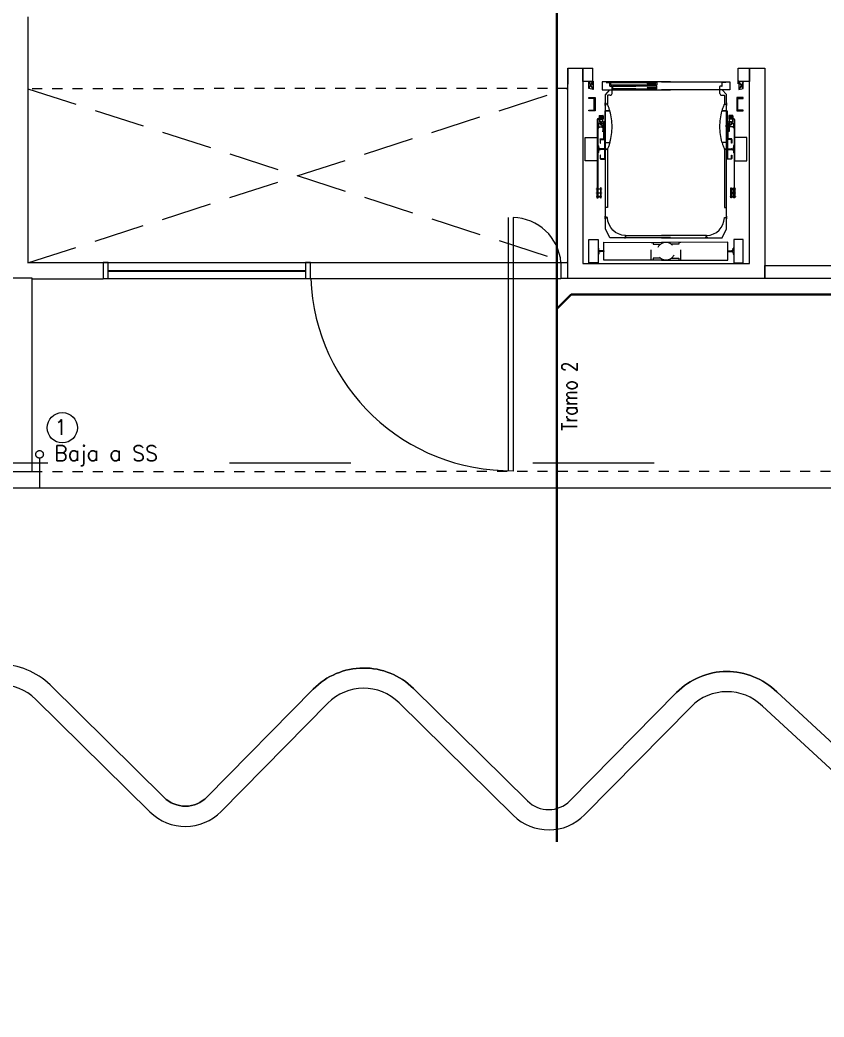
# Model space of a CAD drawing. Header units: millimetres. Extents: x 539 to 842, y -453 to -96.
# Drawn here: x 806.54 to 814.5, y -366.08 to -356.22 of the extents above; entities that cross this region are included whole.
import ezdxf
from ezdxf.enums import TextEntityAlignment as Align

# ---------------------------------------------------------------- set-up
doc = ezdxf.new("R2010")
doc.units = ezdxf.units.MM
doc.header["$LTSCALE"] = 0.1
for name, pattern in [('ACAD_ISO02W100', [15, 12, -3]), ('ACAD_ISO03W100', [30, 12, -18]), ('CENTER', [2.25, 1, -0.1, 0.05, -0.1, 1]), ('CONTINUA', [0]), ('DASHED', [0.7, 0.5, -0.2]), ('HIDDEN', [0.375, 0.25, -0.125]), ('HIDDEN2', [0.1875, 0.125, -0.0625])]:
    doc.linetypes.add(name, pattern=pattern)
doc.layers.get('0').update_dxf_attribs({"lineweight": 5})
for name, color, linetype, lineweight in [('00-Agua Fria', 5, 'ACAD_ISO02W100', 20), ('00-Texto AF', 7, 'Continuous', 18), ('A-WALL', 7, 'Continuous', 5), ('Agua Fria Directa - Texto', 7, 'Continuous', 18), ('CORDON H NUEVO', 251, 'Continuous', 5), ('S-COLS', 7, 'Continuous', 5)]:
    doc.layers.add(name, color=color, linetype=linetype, lineweight=lineweight)
doc.layers.add('00-Pluvial', color=40, linetype='Continuous')
doc.layers.add('Textos', color=7, linetype='Continuous')
doc.styles.add('Romans', font='romans.shx')

# ---------------------------------------------------------------- blocks, each defined once
blk = doc.blocks.new('T8 - T1-2752867-1-TORRE-ARQ-PB')
at = {"layer": 'S-COLS', "color": 8}
for p, q in [((21.6774, 57.6295), (21.6419, 57.4837)), ((23.6983, 57.1369), (21.6774, 57.6295)), ((21.6419, 57.4837), (23.517, 57.0267)), ((23.2365, 55.2424), (23.6983, 57.1369)), ((23.517, 57.0267), (23.1263, 55.4236)), ((21.2512, 55.8807), (21.2157, 55.7349)), ((23.1263, 55.4236), (21.2512, 55.8807)), ((21.2157, 55.7349), (23.2365, 55.2424))]:
    blk.add_line(p, q, dxfattribs=at)
blk = doc.blocks.new('g')
blk.add_lwpolyline([(0.6, 0.2), (0.1, 0.2, -0.198945), (0, 0.3, -0.198878), (-0.1, 0.4), (-0.1, 1.2, 0.414208), (-0.3, 1.5, 0.414219), (-0.5, 1.2, -0.000005), (-0.5, -1.3, 0.000002), (-0.5, -1.3, 0.999999), (-0.1, -1.3), (-0.1, -0.4, -0.198907), (0, -0.3, -0.198919), (0.1, -0.2), (0.6, -0.2)], format="xyb")
blk = doc.blocks.new('T1-PB-2020')
at = {"color": 8, "lineweight": 5}
for p, q in [((4102.0831, 1256.741), (4102.0841, 1254.3087)), ((4107.4258, 1256.2334), (4107.426, 1256.0759)), ((4107.5758, 1256.2334), (4107.6738, 1256.2334)), ((4107.5758, 1256.1034), (4107.5758, 1256.2334)), ((4107.6738, 1256.0649), (4107.6738, 1256.2334)), ((4109.1138, 1256.2334), (4109.2258, 1256.2334)), ((4109.1138, 1256.0796), (4109.1138, 1256.2334)), ((4109.2258, 1256.2334), (4109.2258, 1256.1034)), ((4107.6738, 1256.1034), (4107.5758, 1256.1034)), ((4109.2258, 1256.1034), (4109.1138, 1256.1034)), ((4102.8278, 1254.3135), (4107.3593, 1254.3135)), ((4107.4258, 1254.3109), (4107.3593, 1254.3108)), ((4109.3758, 1254.2834), (4111.0576, 1254.2834)), ((4109.3758, 1254.1534), (4109.3758, 1254.2834)), ((4102.8278, 1254.1542), (4107.3594, 1254.1533)), ((4107.4258, 1254.1534), (4107.3594, 1254.1533)), ((4115.4576, 1254.1534), (4109.3758, 1254.1534))]:
    blk.add_line(p, q, dxfattribs=at)
at = {"color": 8, "linetype": 'HIDDEN'}
for p, q in [((4107.6339, 1256.0338), (4107.6783, 1256.1049)), ((4107.6339, 1256.096), (4107.6783, 1256.0249)), ((4109.1628, 1256.0338), (4109.1183, 1256.1049)), ((4109.1628, 1256.096), (4109.1183, 1256.0249))]:
    blk.add_line(p, q, dxfattribs=at)
at = {"color": 8, "linetype": 'Continuous'}
for p, q in [((4108.4428, 1256.1004), (4107.7672, 1256.1004)), ((4107.7672, 1256.1004), (4107.7672, 1256.0204)), ((4108.3539, 1256.1004), (4109.0294, 1256.1004)), ((4109.0294, 1256.1004), (4109.0294, 1256.0204)), ((4107.7672, 1256.0204), (4108.4428, 1256.0204)), ((4107.7983, 1255.9725), (4107.8427, 1256.0204)), ((4107.8427, 1256.0204), (4108.4428, 1256.0204)), ((4107.8516, 1256.0915), (4108.3094, 1256.0915)), ((4107.8516, 1256.0649), (4107.8516, 1256.0915)), ((4108.3094, 1256.0649), (4107.8516, 1256.0649)), ((4107.8722, 1256.0293), (4107.8722, 1256.056)), ((4107.8722, 1256.056), (4108.1011, 1256.056)), ((4108.1011, 1256.0293), (4107.8722, 1256.0293)), ((4108.3094, 1256.056), (4108.1011, 1256.056)), ((4108.1011, 1256.0293), (4108.3094, 1256.0293)), ((4108.2112, 1256.0781), (4108.2199, 1256.0842)), ((4108.2983, 1256.0781), (4108.2112, 1256.0781)), ((4108.2112, 1256.0781), (4108.2206, 1256.0716)), ((4108.2112, 1256.0416), (4108.2199, 1256.0477)), ((4108.2983, 1256.0416), (4108.2112, 1256.0416)), ((4108.2112, 1256.0416), (4108.2206, 1256.035)), ((4108.3094, 1256.0915), (4108.3094, 1256.0649)), ((4108.3094, 1256.0293), (4108.3094, 1256.056)), ((4109.0294, 1256.0204), (4108.3539, 1256.0204)), ((4108.9539, 1256.0204), (4108.3539, 1256.0204)), ((4108.9983, 1255.9734), (4108.9539, 1256.0204)), ((4107.7983, 1254.6471), (4107.7983, 1255.9725)), ((4107.8472, 1255.9671), (4107.8232, 1255.9671)), ((4108.9494, 1255.9671), (4108.9734, 1255.9671)), ((4108.9983, 1254.6471), (4108.9983, 1255.9734)), ((4107.7187, 1255.7255), (4107.7187, 1255.3542)), ((4107.7244, 1255.7255), (4107.7244, 1255.3542)), ((4107.73, 1255.7367), (4107.7758, 1255.7367)), ((4107.73, 1255.7311), (4107.7758, 1255.7311)), ((4107.7363, 1255.7647), (4107.7363, 1255.7391)), ((4107.7363, 1255.752), (4107.7373, 1255.752)), ((4107.7373, 1255.7647), (4107.7373, 1255.7391)), ((4107.7373, 1255.7393), (4107.7387, 1255.738)), ((4107.7387, 1255.7671), (4107.7733, 1255.7671)), ((4107.7387, 1255.7661), (4107.7733, 1255.7661)), ((4107.7387, 1255.738), (4107.7733, 1255.738)), ((4107.7387, 1255.7378), (4107.7733, 1255.7378)), ((4107.7404, 1255.7311), (4107.7404, 1255.7016)), ((4107.7404, 1255.7016), (4107.7504, 1255.7016)), ((4107.7456, 1255.7558), (4107.7496, 1255.7558)), ((4107.7456, 1255.7558), (4107.7456, 1255.7481)), ((4107.7456, 1255.7481), (4107.7496, 1255.7481)), ((4107.7496, 1255.7579), (4107.7496, 1255.7558)), ((4107.7496, 1255.7579), (4107.7624, 1255.7579)), ((4107.7496, 1255.7481), (4107.7496, 1255.7459)), ((4107.7496, 1255.7459), (4107.7624, 1255.7459)), ((4107.7504, 1255.7083), (4107.7504, 1255.6745)), ((4107.7616, 1255.7083), (4107.7504, 1255.7083)), ((4107.7616, 1255.6745), (4107.7616, 1255.7083)), ((4107.7616, 1255.7016), (4107.7716, 1255.7016)), ((4107.7624, 1255.7579), (4107.7624, 1255.7558)), ((4107.7624, 1255.7558), (4107.7664, 1255.7558)), ((4107.7624, 1255.7481), (4107.7624, 1255.7459)), ((4107.7624, 1255.7481), (4107.7664, 1255.7481)), ((4107.7664, 1255.7558), (4107.7664, 1255.7481)), ((4107.7716, 1255.7311), (4107.7716, 1255.7016)), ((4107.7747, 1255.7393), (4107.7733, 1255.738)), ((4107.7747, 1255.7647), (4107.7747, 1255.7391)), ((4107.7747, 1255.752), (4107.7757, 1255.752)), ((4107.7757, 1255.7647), (4107.7757, 1255.7391)), ((4107.7758, 1255.7367), (4107.7758, 1255.7311)), ((4107.7845, 1255.5428), (4107.7845, 1255.7075)), ((4107.7845, 1255.7075), (4107.7901, 1255.7075)), ((4107.7901, 1255.7075), (4107.7901, 1255.5422)), ((4109.0121, 1255.7075), (4109.0065, 1255.7075)), ((4109.0065, 1255.7075), (4109.0065, 1255.5422)), ((4109.0121, 1255.5428), (4109.0121, 1255.7075)), ((4109.0666, 1255.7367), (4109.0208, 1255.7367)), ((4109.0208, 1255.7367), (4109.0208, 1255.7311)), ((4109.0666, 1255.7311), (4109.0208, 1255.7311)), ((4109.0209, 1255.7647), (4109.0209, 1255.7391)), ((4109.022, 1255.752), (4109.0209, 1255.752)), ((4109.022, 1255.7647), (4109.022, 1255.7391)), ((4109.022, 1255.7393), (4109.0233, 1255.738)), ((4109.0579, 1255.7671), (4109.0233, 1255.7671)), ((4109.0579, 1255.7661), (4109.0233, 1255.7661)), ((4109.0579, 1255.738), (4109.0233, 1255.738)), ((4109.0579, 1255.7378), (4109.0233, 1255.7378)), ((4109.0251, 1255.7311), (4109.0251, 1255.7016)), ((4109.0351, 1255.7016), (4109.0251, 1255.7016)), ((4109.0303, 1255.7558), (4109.0303, 1255.7481)), ((4109.0342, 1255.7558), (4109.0303, 1255.7558)), ((4109.0342, 1255.7481), (4109.0303, 1255.7481)), ((4109.0342, 1255.7579), (4109.0342, 1255.7558)), ((4109.047, 1255.7579), (4109.0342, 1255.7579)), ((4109.0342, 1255.7481), (4109.0342, 1255.7459)), ((4109.047, 1255.7459), (4109.0342, 1255.7459)), ((4109.0351, 1255.6745), (4109.0351, 1255.7083)), ((4109.0351, 1255.7083), (4109.0462, 1255.7083)), ((4109.0462, 1255.7083), (4109.0462, 1255.6745)), ((4109.0562, 1255.7016), (4109.0462, 1255.7016)), ((4109.047, 1255.7579), (4109.047, 1255.7558)), ((4109.051, 1255.7558), (4109.047, 1255.7558)), ((4109.047, 1255.7481), (4109.047, 1255.7459)), ((4109.051, 1255.7481), (4109.047, 1255.7481)), ((4109.051, 1255.7558), (4109.051, 1255.7481)), ((4109.0562, 1255.7311), (4109.0562, 1255.7016)), ((4109.0593, 1255.7393), (4109.0579, 1255.738)), ((4109.0593, 1255.7647), (4109.0593, 1255.7391)), ((4109.0604, 1255.752), (4109.0593, 1255.752)), ((4109.0604, 1255.7647), (4109.0604, 1255.7391)), ((4109.0723, 1255.7255), (4109.0723, 1255.3542)), ((4109.0779, 1255.7255), (4109.0779, 1255.3542)), ((4107.7314, 1255.684), (4107.7314, 1255.6449)), ((4107.7314, 1255.6449), (4107.7327, 1255.6449)), ((4107.7327, 1255.6529), (4107.7327, 1255.6449)), ((4107.734, 1255.6867), (4107.7504, 1255.6867)), ((4107.734, 1255.6555), (4107.7732, 1255.6555)), ((4107.734, 1255.6542), (4107.7732, 1255.6542)), ((4107.7504, 1255.6745), (4107.7616, 1255.6745)), ((4107.7616, 1255.6867), (4107.7732, 1255.6867)), ((4107.7652, 1255.6542), (4107.7652, 1255.652)), ((4107.7652, 1255.652), (4107.7723, 1255.652)), ((4107.7665, 1255.6124), (4107.7732, 1255.6124)), ((4107.7665, 1255.6124), (4107.7665, 1255.6111)), ((4107.7665, 1255.6111), (4107.7732, 1255.6111)), ((4107.7723, 1255.6542), (4107.7723, 1255.6511)), ((4107.7723, 1255.6511), (4107.7745, 1255.6511)), ((4107.7745, 1255.6529), (4107.7745, 1255.6138)), ((4107.7758, 1255.6843), (4107.7758, 1255.6138)), ((4107.7758, 1255.6843), (4107.7845, 1255.6843)), ((4107.7758, 1255.6392), (4107.7845, 1255.6392)), ((4107.7901, 1255.6711), (4107.7924, 1255.6711)), ((4107.7901, 1255.6524), (4107.7924, 1255.6524)), ((4107.7924, 1255.6524), (4107.7924, 1255.6711)), ((4107.7928, 1255.6715), (4107.8008, 1255.6715)), ((4107.7929, 1255.6564), (4107.8007, 1255.6564)), ((4107.793, 1255.652), (4107.8006, 1255.652)), ((4107.7931, 1255.6671), (4107.8004, 1255.6671)), ((4107.8012, 1255.6543), (4107.8012, 1255.6696)), ((4108.9954, 1255.6543), (4108.9954, 1255.6696)), ((4109.0038, 1255.6715), (4108.9958, 1255.6715)), ((4109.0037, 1255.6564), (4108.9959, 1255.6564)), ((4109.0036, 1255.652), (4108.996, 1255.652)), ((4109.0035, 1255.6671), (4108.9962, 1255.6671)), ((4109.0065, 1255.6711), (4109.0043, 1255.6711)), ((4109.0043, 1255.6524), (4109.0043, 1255.6711)), ((4109.0065, 1255.6524), (4109.0043, 1255.6524)), ((4109.0208, 1255.6843), (4109.0121, 1255.6843)), ((4109.0208, 1255.6392), (4109.0121, 1255.6392)), ((4109.0208, 1255.6843), (4109.0208, 1255.6138)), ((4109.0221, 1255.6529), (4109.0221, 1255.6138)), ((4109.0244, 1255.6511), (4109.0221, 1255.6511)), ((4109.0351, 1255.6867), (4109.0235, 1255.6867)), ((4109.0626, 1255.6555), (4109.0235, 1255.6555)), ((4109.0626, 1255.6542), (4109.0235, 1255.6542)), ((4109.0301, 1255.6124), (4109.0235, 1255.6124)), ((4109.0301, 1255.6111), (4109.0235, 1255.6111)), ((4109.0244, 1255.6542), (4109.0244, 1255.6511)), ((4109.0315, 1255.652), (4109.0244, 1255.652)), ((4109.0301, 1255.6124), (4109.0301, 1255.6111)), ((4109.0315, 1255.6542), (4109.0315, 1255.652)), ((4109.0462, 1255.6745), (4109.0351, 1255.6745)), ((4109.0626, 1255.6867), (4109.0462, 1255.6867)), ((4109.0639, 1255.6529), (4109.0639, 1255.6449)), ((4109.0652, 1255.6449), (4109.0639, 1255.6449)), ((4109.0652, 1255.684), (4109.0652, 1255.6449)), ((4107.5983, 1255.5493), (4107.7187, 1255.5493)), ((4107.5983, 1255.3182), (4107.5983, 1255.5493)), ((4107.7187, 1255.5493), (4107.7187, 1255.3182)), ((4107.7457, 1255.5372), (4107.7788, 1255.5372)), ((4107.7457, 1255.5315), (4107.7457, 1255.5372)), ((4107.7795, 1255.5315), (4107.7457, 1255.5315)), ((4109.0172, 1255.5315), (4109.0509, 1255.5315)), ((4109.0509, 1255.5372), (4109.0178, 1255.5372)), ((4109.0509, 1255.5315), (4109.0509, 1255.5372)), ((4109.1983, 1255.5493), (4109.0779, 1255.5493)), ((4109.0779, 1255.5493), (4109.0779, 1255.3182)), ((4109.1983, 1255.3182), (4109.1983, 1255.5493)), ((4107.7983, 1255.4338), (4107.8205, 1255.4338)), ((4107.8205, 1255.4338), (4107.8205, 1254.856)), ((4108.9983, 1255.4338), (4108.9761, 1255.4338)), ((4108.9761, 1255.4338), (4108.9761, 1254.856)), ((4107.7187, 1255.3182), (4107.5983, 1255.3182)), ((4107.7187, 1255.3542), (4107.7244, 1255.3542)), ((4109.0779, 1255.3542), (4109.0723, 1255.3542)), ((4109.0779, 1255.3182), (4109.1983, 1255.3182)), ((4107.8205, 1254.856), (4107.7983, 1254.856)), ((4108.9761, 1254.856), (4108.9983, 1254.856)), ((4107.8427, 1254.5582), (4107.7983, 1254.6471)), ((4108.9539, 1254.5582), (4108.9983, 1254.6471)), ((4107.6339, 1254.3093), (4107.6339, 1254.5404)), ((4107.6339, 1254.5404), (4107.7272, 1254.5404)), ((4107.7272, 1254.5404), (4107.7272, 1254.3093)), ((4108.4428, 1254.5582), (4107.8427, 1254.5582)), ((4107.9983, 1254.5582), (4107.9983, 1254.5804)), ((4107.9983, 1254.5804), (4108.4428, 1254.5804)), ((4108.7983, 1254.5804), (4108.3539, 1254.5804)), ((4108.3539, 1254.5582), (4108.9539, 1254.5582)), ((4108.7983, 1254.5582), (4108.7983, 1254.5804)), ((4109.1628, 1254.5404), (4109.0694, 1254.5404)), ((4109.0694, 1254.5404), (4109.0694, 1254.3093)), ((4109.1628, 1254.3093), (4109.1628, 1254.5404)), ((4107.785, 1254.3369), (4107.785, 1254.5129)), ((4107.785, 1254.5129), (4108.4428, 1254.5123)), ((4109.0116, 1254.5129), (4108.3539, 1254.5123)), ((4109.0116, 1254.3369), (4109.0116, 1254.5129)), ((4108.4428, 1254.3369), (4107.785, 1254.3369)), ((4108.3539, 1254.3369), (4109.0116, 1254.3369)), ((4107.7272, 1254.3093), (4107.6339, 1254.3093)), ((4109.0694, 1254.3093), (4109.1628, 1254.3093))]:
    blk.add_line(p, q, dxfattribs=at)
at = {"color": 8}
for p, q in [((4107.8072, 1256.0915), (4107.8401, 1256.0915)), ((4107.8427, 1256.0573), (4107.8427, 1256.0889)), ((4107.8441, 1256.056), (4107.8623, 1256.056)), ((4107.865, 1255.9849), (4107.865, 1256.0533)), ((4108.9316, 1255.9849), (4108.9316, 1256.0533)), ((4108.9525, 1256.056), (4108.9343, 1256.056)), ((4108.9539, 1256.0573), (4108.9539, 1256.0889)), ((4108.9894, 1256.0915), (4108.9565, 1256.0915)), ((4107.6339, 1255.9449), (4107.6961, 1255.9449)), ((4107.6339, 1255.936), (4107.6339, 1255.9449)), ((4107.6872, 1255.936), (4107.6339, 1255.936)), ((4107.6872, 1255.8204), (4107.6872, 1255.936)), ((4107.6961, 1255.9449), (4107.6961, 1255.8115)), ((4109.1628, 1255.9449), (4109.1005, 1255.9449)), ((4109.1005, 1255.9449), (4109.1005, 1255.8115)), ((4109.1094, 1255.8204), (4109.1094, 1255.936)), ((4109.1094, 1255.936), (4109.1628, 1255.936)), ((4109.1628, 1255.936), (4109.1628, 1255.9449)), ((4107.6339, 1255.8115), (4107.6339, 1255.8204)), ((4107.6339, 1255.8204), (4107.6872, 1255.8204)), ((4107.6961, 1255.8115), (4107.6339, 1255.8115)), ((4109.1005, 1255.8115), (4109.1628, 1255.8115)), ((4109.1628, 1255.8204), (4109.1094, 1255.8204)), ((4109.1628, 1255.8115), (4109.1628, 1255.8204)), ((4107.7244, 1255.3971), (4107.7244, 1255.4704)), ((4107.7244, 1255.4704), (4107.7288, 1255.4704)), ((4107.7316, 1255.4679), (4107.7343, 1255.4395)), ((4107.7343, 1255.428), (4107.7316, 1255.3997)), ((4107.7512, 1255.4371), (4107.737, 1255.4371)), ((4107.7512, 1255.4304), (4107.737, 1255.4304)), ((4107.7512, 1255.4371), (4107.754, 1255.4378)), ((4107.7512, 1255.4371), (4107.754, 1255.4378)), ((4107.7512, 1255.4304), (4107.754, 1255.4298)), ((4107.7512, 1255.4304), (4107.754, 1255.4298)), ((4107.7841, 1255.4378), (4107.754, 1255.4378)), ((4107.7841, 1255.4298), (4107.754, 1255.4298)), ((4107.785, 1255.4369), (4107.7841, 1255.4378)), ((4107.785, 1255.4307), (4107.7841, 1255.4298)), ((4107.785, 1255.4369), (4107.785, 1255.4307)), ((4109.0116, 1255.4369), (4109.0125, 1255.4378)), ((4109.0116, 1255.4369), (4109.0116, 1255.4307)), ((4109.0116, 1255.4307), (4109.0125, 1255.4298)), ((4109.0125, 1255.4378), (4109.0426, 1255.4378)), ((4109.0125, 1255.4298), (4109.0426, 1255.4298)), ((4109.0454, 1255.4371), (4109.0426, 1255.4378)), ((4109.0454, 1255.4371), (4109.0426, 1255.4378)), ((4109.0454, 1255.4304), (4109.0426, 1255.4298)), ((4109.0454, 1255.4304), (4109.0426, 1255.4298)), ((4109.0454, 1255.4371), (4109.0596, 1255.4371)), ((4109.0454, 1255.4304), (4109.0596, 1255.4304)), ((4109.065, 1255.4679), (4109.0623, 1255.4395)), ((4109.0623, 1255.428), (4109.065, 1255.3997)), ((4109.0723, 1255.4704), (4109.0678, 1255.4704)), ((4109.0723, 1255.3971), (4109.0723, 1255.4704)), ((4107.7244, 1255.3971), (4107.7288, 1255.3971)), ((4109.0723, 1255.3971), (4109.0678, 1255.3971)), ((4106.8357, 1254.7576), (4106.8357, 1252.2484)), ((4106.8857, 1254.7576), (4106.8857, 1252.2485)), ((4107.7272, 1254.456), (4107.7272, 1254.3938)), ((4107.7298, 1254.456), (4107.7272, 1254.456)), ((4107.7352, 1254.4308), (4107.7326, 1254.4534)), ((4107.7352, 1254.419), (4107.7326, 1254.3963)), ((4107.7512, 1254.4282), (4107.738, 1254.4282)), ((4107.7512, 1254.4215), (4107.738, 1254.4215)), ((4107.7512, 1254.4282), (4107.754, 1254.4289)), ((4107.7512, 1254.4215), (4107.754, 1254.4209)), ((4107.7841, 1254.4289), (4107.754, 1254.4289)), ((4107.7841, 1254.4209), (4107.754, 1254.4209)), ((4107.785, 1254.428), (4107.7841, 1254.4289)), ((4107.785, 1254.4218), (4107.7841, 1254.4209)), ((4107.785, 1254.428), (4107.785, 1254.4218)), ((4109.0116, 1254.428), (4109.0125, 1254.4289)), ((4109.0116, 1254.428), (4109.0116, 1254.4218)), ((4109.0116, 1254.4218), (4109.0125, 1254.4209)), ((4109.0125, 1254.4289), (4109.0426, 1254.4289)), ((4109.0125, 1254.4209), (4109.0426, 1254.4209)), ((4109.0454, 1254.4282), (4109.0426, 1254.4289)), ((4109.0454, 1254.4215), (4109.0426, 1254.4209)), ((4109.0454, 1254.4282), (4109.0586, 1254.4282)), ((4109.0454, 1254.4215), (4109.0586, 1254.4215)), ((4109.0614, 1254.4308), (4109.064, 1254.4534)), ((4109.0614, 1254.419), (4109.064, 1254.3963)), ((4109.0668, 1254.456), (4109.0694, 1254.456)), ((4109.0694, 1254.456), (4109.0694, 1254.3938)), ((4107.7298, 1254.3938), (4107.7272, 1254.3938)), ((4109.0668, 1254.3938), (4109.0694, 1254.3938)), ((4102.8278, 1254.309), (4102.8278, 1254.152)), ((4107.3593, 1254.3108), (4107.3594, 1254.1533))]:
    blk.add_line(p, q, dxfattribs=at)
at = {"color": 8, "linetype": 'CENTER'}
for p, q in [((4107.7387, 1255.7519), (4107.7733, 1255.7519)), ((4109.0579, 1255.7519), (4109.0233, 1255.7519)), ((4107.7632, 1255.6618), (4107.8047, 1255.6618)), ((4109.0334, 1255.6618), (4108.9919, 1255.6618))]:
    blk.add_line(p, q, dxfattribs=at)
at = {"color": 8, "linetype": 'DASHED'}
for p, q in [((4107.7652, 1255.6715), (4107.7723, 1255.6715)), ((4107.7652, 1255.6715), (4107.7652, 1255.6555)), ((4107.7652, 1255.6671), (4107.7723, 1255.6671)), ((4107.7652, 1255.6564), (4107.7723, 1255.6564)), ((4107.7723, 1255.6724), (4107.7723, 1255.6555)), ((4107.7723, 1255.6724), (4107.7758, 1255.6724)), ((4107.7745, 1255.6529), (4107.7745, 1255.6529)), ((4109.0244, 1255.6724), (4109.0208, 1255.6724)), ((4109.0221, 1255.6529), (4109.0221, 1255.6529)), ((4109.0244, 1255.6724), (4109.0244, 1255.6555)), ((4109.0315, 1255.6715), (4109.0244, 1255.6715)), ((4109.0315, 1255.6671), (4109.0244, 1255.6671)), ((4109.0315, 1255.6564), (4109.0244, 1255.6564)), ((4109.0315, 1255.6715), (4109.0315, 1255.6555)), ((4102.1267, 1252.2467), (4114.3368, 1252.2512))]:
    blk.add_line(p, q, dxfattribs=at)
at = {"color": 8, "linetype": 'HIDDEN2', "ltscale": 0.5}
for p, q in [((4108.2527, 1254.3375), (4108.2527, 1254.5123)), ((4108.2527, 1254.5123), (4108.2721, 1254.5123)), ((4108.2721, 1254.5123), (4108.2721, 1254.4928)), ((4108.2721, 1254.4928), (4108.3449, 1254.4928)), ((4108.5245, 1254.4928), (4108.4517, 1254.4928)), ((4108.5439, 1254.5123), (4108.5245, 1254.5123)), ((4108.5245, 1254.5123), (4108.5245, 1254.4928)), ((4108.5439, 1254.3375), (4108.5439, 1254.5123)), ((4108.2721, 1254.3375), (4108.2527, 1254.3375)), ((4108.3449, 1254.3569), (4108.2721, 1254.3569)), ((4108.2721, 1254.3569), (4108.2721, 1254.3375)), ((4108.4517, 1254.3569), (4108.5245, 1254.3569)), ((4108.5245, 1254.3569), (4108.5245, 1254.3375)), ((4108.5245, 1254.3375), (4108.5439, 1254.3375))]:
    blk.add_line(p, q, dxfattribs=at)
at = {"color": 8}
for points in [[(4107.6783, 1256.1049), (4107.6783, 1256.0249), (4107.6339, 1256.0338), (4107.6339, 1256.096)], [(4109.1183, 1256.1049), (4109.1183, 1256.0249), (4109.1628, 1256.0338), (4109.1628, 1256.096)], [(4107.7555, 1255.0515), (4107.751, 1255.0515), (4107.751, 1254.9538), (4107.7555, 1254.9538)], [(4109.0412, 1255.0515), (4109.0456, 1255.0515), (4109.0456, 1254.9538), (4109.0412, 1254.9538)], [(4102.8278, 1254.1539), (4102.8778, 1254.1539), (4102.8778, 1254.3135), (4102.8278, 1254.3135)], [(4102.8778, 1254.2339), (4104.8322, 1254.2339), (4104.8322, 1254.2239), (4102.8778, 1254.2239)], [(4104.8322, 1254.1539), (4104.8822, 1254.1539), (4104.8822, 1254.3135), (4104.8322, 1254.3135)]]:
    blk.add_lwpolyline(points, close=True, dxfattribs=at)
at = {"color": 8, "linetype": 'DASHED'}
blk.add_lwpolyline([(4107.4258, 1256.0334), (4102.0834, 1256.0312)], dxfattribs=at)
at = {"color": 8, "linetype": 'DASHED', "ltscale": 10}
for points in [[(4102.0834, 1256.0312), (4107.4258, 1254.3109)], [(4102.0841, 1254.3093), (4107.4258, 1256.0334)]]:
    blk.add_lwpolyline(points, dxfattribs=at)
at = {"color": 8}
for points in [[(4107.8232, 1255.9671, 0.382405), (4107.8205, 1255.9647), (4107.8205, 1255.8806, -0.382405), (4107.8179, 1255.8782), (4107.801, 1255.8782, -0.414213), (4107.7983, 1255.8809), (4107.7983, 1255.8889)], [(4108.9734, 1255.9671, -0.382405), (4108.9761, 1255.9647), (4108.9761, 1255.8806, 0.382405), (4108.9787, 1255.8782), (4108.9957, 1255.8782, 0.414213), (4108.9983, 1255.8809), (4108.9983, 1255.8889)], [(4107.7939, 1255.8115), (4107.8398, 1255.8115, 0.498137), (4107.8423, 1255.8149, 0.014075), (4107.8325, 1255.8461, 0.014078), (4107.8209, 1255.8766, 0.303961), (4107.8185, 1255.8782), (4107.801, 1255.8782, 0.414205), (4107.7983, 1255.8755), (4107.7983, 1255.8675)], [(4107.8161, 1255.8115), (4107.7965, 1255.8115, 0.415832), (4107.7939, 1255.8089), (4107.7939, 1255.5031, 0.414217), (4107.7965, 1255.5004), (4107.8161, 1255.5004)], [(4107.801, 1255.8782, 0.414213), (4107.7983, 1255.8755), (4107.7983, 1255.8675)], [(4107.8179, 1255.5004), (4107.8413, 1255.5004, 0.337311), (4107.8439, 1255.5024, 0.067471), (4107.8647, 1255.656, 0.067485), (4107.8439, 1255.8096, 0.337302), (4107.8413, 1255.8115), (4107.8179, 1255.8115)], [(4108.9788, 1255.5004), (4108.9553, 1255.5004, -0.337311), (4108.9527, 1255.5024, -0.067471), (4108.9319, 1255.656, -0.067485), (4108.9527, 1255.8096, -0.337302), (4108.9553, 1255.8115), (4108.9788, 1255.8115)], [(4109.0028, 1255.8115), (4108.9568, 1255.8115, -0.498137), (4108.9543, 1255.8149, -0.014075), (4108.9641, 1255.8461, -0.014078), (4108.9757, 1255.8766, -0.303961), (4108.9781, 1255.8782), (4108.9956, 1255.8782, -0.414205), (4108.9983, 1255.8755), (4108.9983, 1255.8675)], [(4108.9805, 1255.8115), (4109.0001, 1255.8115, -0.415832), (4109.0028, 1255.8089), (4109.0028, 1255.5031, -0.414217), (4109.0001, 1255.5004), (4108.9805, 1255.5004)], [(4108.9957, 1255.8782, -0.414213), (4108.9983, 1255.8755), (4108.9983, 1255.8675)], [(4107.7494, 1255.376), (4107.7468, 1255.376), (4107.7468, 1255.3413, 0.414213), (4107.7521, 1255.336), (4107.7876, 1255.336, 0.414214), (4107.793, 1255.3413), (4107.793, 1255.5262, 0.414214), (4107.7876, 1255.5315), (4107.7521, 1255.5315, 0.414214), (4107.7468, 1255.5262), (4107.7468, 1255.4915), (4107.7494, 1255.4915), (4107.7494, 1255.5262, -0.41421), (4107.7521, 1255.5289), (4107.7876, 1255.5289, -0.414217), (4107.7903, 1255.5262), (4107.7903, 1255.3413, -0.414213), (4107.7876, 1255.3387), (4107.7521, 1255.3387, -0.414218), (4107.7494, 1255.3413), (4107.7494, 1255.376)], [(4109.0472, 1255.376), (4109.0499, 1255.376), (4109.0499, 1255.3413, -0.414213), (4109.0445, 1255.336), (4109.009, 1255.336, -0.414214), (4109.0036, 1255.3413), (4109.0036, 1255.5262, -0.414214), (4109.009, 1255.5315), (4109.0445, 1255.5315, -0.414214), (4109.0499, 1255.5262), (4109.0499, 1255.4915), (4109.0472, 1255.4915), (4109.0472, 1255.5262, 0.41421), (4109.0445, 1255.5289), (4109.009, 1255.5289, 0.414217), (4109.0063, 1255.5262), (4109.0063, 1255.3413, 0.414213), (4109.009, 1255.3387), (4109.0445, 1255.3387, 0.414218), (4109.0472, 1255.3413), (4109.0472, 1255.376)], [(4107.7939, 1255.5004), (4107.8398, 1255.5004, -0.498137), (4107.8423, 1255.497, -0.014075), (4107.8325, 1255.4659, -0.014078), (4107.8209, 1255.4354, -0.303961), (4107.8185, 1255.4338), (4107.801, 1255.4338, -0.414205), (4107.7983, 1255.4364), (4107.7983, 1255.4444)], [(4107.801, 1255.4338, 0.414205), (4107.7983, 1255.4311), (4107.7983, 1255.4231)], [(4109.0028, 1255.5004), (4108.9568, 1255.5004, 0.498137), (4108.9543, 1255.497, 0.014075), (4108.9641, 1255.4659, 0.014078), (4108.9757, 1255.4354, 0.303961), (4108.9781, 1255.4338), (4108.9956, 1255.4338, 0.414205), (4108.9983, 1255.4364), (4108.9983, 1255.4444)], [(4108.9956, 1255.4338, -0.414205), (4108.9983, 1255.4311), (4108.9983, 1255.4231)], [(4107.801, 1254.7582), (4107.801, 1254.7582, -0.414213), (4107.7983, 1254.7609), (4107.7983, 1254.7689)], [(4107.9877, 1254.5582), (4107.9957, 1254.5582, 0.414214), (4107.9983, 1254.5609), (4107.9983, 1254.5779, 0.417709), (4107.9957, 1254.5805, -0.405583), (4107.8206, 1254.7556, 0.40989), (4107.8179, 1254.7582), (4107.801, 1254.7582, 0.414213), (4107.7983, 1254.7556), (4107.7983, 1254.7476)], [(4108.8089, 1254.5582), (4108.8009, 1254.5582, -0.414214), (4108.7983, 1254.5609), (4108.7983, 1254.5779, -0.417709), (4108.8009, 1254.5805, 0.405583), (4108.976, 1254.7556, -0.40989), (4108.9787, 1254.7582), (4108.9956, 1254.7582, -0.414213), (4108.9983, 1254.7556), (4108.9983, 1254.7476)], [(4108.9956, 1254.7582), (4108.9956, 1254.7582, 0.414213), (4108.9983, 1254.7609), (4108.9983, 1254.7689)], [(4108.009, 1254.5582), (4108.001, 1254.5582, -0.414214), (4107.9983, 1254.5609)], [(4108.7876, 1254.5582), (4108.7956, 1254.5582, 0.414214), (4108.7983, 1254.5609)]]:
    blk.add_lwpolyline(points, format="xyb", dxfattribs=at)
for points in [[(4107.7199, 1255.0515), (4107.7155, 1255.0515), (4107.7155, 1254.9538), (4107.7199, 1254.9538), (4107.7199, 1255.5404), (4107.7244, 1255.5404), (4107.7244, 1254.9538), (4107.7288, 1254.9538), (4107.7288, 1255.0515), (4107.7244, 1255.0515)], [(4109.0767, 1255.0515), (4109.0812, 1255.0515), (4109.0812, 1254.9538), (4109.0767, 1254.9538), (4109.0767, 1255.5404), (4109.0723, 1255.5404), (4109.0723, 1254.9538), (4109.0678, 1254.9538), (4109.0678, 1255.0515), (4109.0723, 1255.0515)], [(4107.7155, 1255.0382), (4107.711, 1255.0382), (4107.711, 1255.0427), (4107.7155, 1255.0427)], [(4107.7199, 1255.0427), (4107.7244, 1255.0427)], [(4107.7244, 1255.0382), (4107.7199, 1255.0382)], [(4107.7288, 1255.0427), (4107.751, 1255.0427)], [(4107.751, 1255.0382), (4107.7288, 1255.0382)], [(4107.7555, 1255.0427), (4107.7599, 1255.0427), (4107.7599, 1255.0382)], [(4107.7599, 1255.0382), (4107.7555, 1255.0382)], [(4109.0412, 1255.0427), (4109.0367, 1255.0427), (4109.0367, 1255.0382)], [(4109.0367, 1255.0382), (4109.0412, 1255.0382)], [(4109.0678, 1255.0427), (4109.0456, 1255.0427)], [(4109.0456, 1255.0382), (4109.0678, 1255.0382)], [(4109.0767, 1255.0427), (4109.0723, 1255.0427)], [(4109.0723, 1255.0382), (4109.0767, 1255.0382)], [(4109.0812, 1255.0382), (4109.0856, 1255.0382), (4109.0856, 1255.0427), (4109.0812, 1255.0427)], [(4107.7155, 1254.9982), (4107.711, 1254.9982), (4107.711, 1255.0027), (4107.7155, 1255.0027)], [(4107.7155, 1254.9671), (4107.711, 1254.9671), (4107.711, 1254.9627), (4107.7155, 1254.9627)], [(4107.7199, 1255.0027), (4107.7244, 1255.0027)], [(4107.7244, 1254.9982), (4107.7199, 1254.9982)], [(4107.7244, 1254.9671), (4107.7199, 1254.9671)], [(4107.7199, 1254.9627), (4107.7244, 1254.9627)], [(4107.7288, 1255.0027), (4107.751, 1255.0027)], [(4107.751, 1254.9982), (4107.7288, 1254.9982)], [(4107.751, 1254.9671), (4107.7288, 1254.9671)], [(4107.7288, 1254.9627), (4107.751, 1254.9627)], [(4107.7555, 1255.0027), (4107.7599, 1255.0027), (4107.7599, 1254.9982)], [(4107.7599, 1254.9982), (4107.7555, 1254.9982)], [(4107.7555, 1254.9627), (4107.7599, 1254.9627), (4107.7599, 1254.9671)], [(4107.7599, 1254.9671), (4107.7555, 1254.9671)], [(4109.0412, 1255.0027), (4109.0367, 1255.0027), (4109.0367, 1254.9982)], [(4109.0367, 1254.9982), (4109.0412, 1254.9982)], [(4109.0412, 1254.9627), (4109.0367, 1254.9627), (4109.0367, 1254.9671)], [(4109.0367, 1254.9671), (4109.0412, 1254.9671)], [(4109.0678, 1255.0027), (4109.0456, 1255.0027)], [(4109.0456, 1254.9982), (4109.0678, 1254.9982)], [(4109.0456, 1254.9671), (4109.0678, 1254.9671)], [(4109.0678, 1254.9627), (4109.0456, 1254.9627)], [(4109.0767, 1255.0027), (4109.0723, 1255.0027)], [(4109.0723, 1254.9982), (4109.0767, 1254.9982)], [(4109.0723, 1254.9671), (4109.0767, 1254.9671)], [(4109.0767, 1254.9627), (4109.0723, 1254.9627)], [(4109.0812, 1254.9982), (4109.0856, 1254.9982), (4109.0856, 1255.0027), (4109.0812, 1255.0027)], [(4109.0812, 1254.9671), (4109.0856, 1254.9671), (4109.0856, 1254.9627), (4109.0812, 1254.9627)], [(4102.8278, 1254.309), (4102.0841, 1254.3087)], [(4101.9267, 1254.0618), (4101.9267, 1252.2476), (4102.1267, 1252.2476), (4102.126, 1254.1582), (4101.9267, 1254.1581)], [(4102.126, 1254.1518), (4102.8278, 1254.152)]]:
    blk.add_lwpolyline(points, dxfattribs=at)
for centre, radius, start, end in [((4107.8401, 1256.0889), 0.00267, 359.99999, 90), ((4107.8441, 1256.0573), 0.00133, 180, 270), ((4107.8623, 1256.0533), 0.00267, 359.99999, 90), ((4108.9343, 1256.0533), 0.00267, 90, 180.00001), ((4108.9525, 1256.0573), 0.00133, 270, 0), ((4108.9565, 1256.0889), 0.00267, 90, 180.00001), ((4107.8472, 1255.9849), 0.0178, 270, 0.00001), ((4107.8472, 1255.9849), 0.0178, 270, 0.00001), ((4108.9494, 1255.9849), 0.0178, 179.99999, 270), ((4108.9494, 1255.9849), 0.0178, 179.99999, 270), ((4107.7288, 1255.4676), 0.00282, 4.94834, 89.99451), ((4107.737, 1255.4398), 0.00267, 185.45863, 270.00064), ((4107.737, 1255.4278), 0.00267, 89.99936, 174.54137), ((4109.0596, 1255.4398), 0.00267, 269.99936, 354.54137), ((4109.0596, 1255.4278), 0.00267, 5.45863, 90.00064), ((4109.0678, 1255.4676), 0.00282, 90.00549, 175.05166), ((4107.7288, 1255.3999), 0.00282, 270.00549, 355.05166), ((4109.0678, 1255.3999), 0.00282, 184.94834, 269.99451), ((4106.8745, 1254.2711), 0.4867, 4.99978, 88.6869), ((4107.7298, 1254.4532), 0.00282, 4.94834, 89.99451), ((4107.738, 1254.431), 0.00282, 184.9482, 269.99451), ((4107.738, 1254.4187), 0.00282, 90.00549, 175.0518), ((4109.0586, 1254.431), 0.00282, 270.00549, 355.0518), ((4109.0586, 1254.4187), 0.00282, 4.9482, 89.99451), ((4109.0668, 1254.4532), 0.00282, 90.00549, 175.05166), ((4107.7298, 1254.3966), 0.00282, 270.00549, 355.05166), ((4109.0668, 1254.3966), 0.00282, 184.94834, 269.99451), ((4106.8577, 1254.2299), 1.9757, 182.20775, 270.81102)]:
    blk.add_arc(centre, radius, start, end, dxfattribs=at)
at = {"color": 8, "linetype": 'Continuous'}
for centre, radius, start, end in [((4107.73, 1255.7255), 0.0113, 90, 179.99999), ((4107.73, 1255.7255), 0.00564, 90, 179.99999), ((4107.7387, 1255.7647), 0.0024, 90, 179.99999), ((4107.7387, 1255.7391), 0.0024, 179.99998, 270), ((4107.7387, 1255.7647), 0.00133, 90, 179.99999), ((4107.7387, 1255.7391), 0.00133, 179.99998, 270), ((4107.7733, 1255.7647), 0.0024, 359.99998, 89.99999), ((4107.7733, 1255.7647), 0.00133, 359.99998, 89.99999), ((4107.7733, 1255.7391), 0.00133, 270, 359.99998), ((4107.7733, 1255.7391), 0.0024, 270, 359.99998), ((4109.0233, 1255.7647), 0.0024, 90.00001, 180.00002), ((4109.0233, 1255.7391), 0.0024, 180.00002, 270), ((4109.0233, 1255.7647), 0.00133, 90.00001, 180.00002), ((4109.0233, 1255.7391), 0.00133, 180.00002, 270), ((4109.0579, 1255.7647), 0.0024, 0.00001, 90), ((4109.0579, 1255.7647), 0.00133, 0.00001, 90), ((4109.0579, 1255.7391), 0.0024, 270, 0.00002), ((4109.0579, 1255.7391), 0.00133, 270, 0.00002), ((4109.0666, 1255.7255), 0.0113, 0.00001, 90), ((4109.0666, 1255.7255), 0.00564, 0.00001, 90), ((4107.734, 1255.684), 0.00267, 90, 179.99999), ((4107.734, 1255.6529), 0.00267, 90, 179.99999), ((4107.734, 1255.6529), 0.00133, 90, 179.99999), ((4107.7732, 1255.684), 0.00267, 359.99998, 89.99999), ((4107.7732, 1255.6529), 0.00267, 359.99998, 89.99999), ((4107.7732, 1255.6529), 0.00133, 359.99998, 89.99999), ((4107.7732, 1255.6138), 0.00133, 270, 359.99998), ((4107.7732, 1255.6138), 0.00267, 270, 359.99998), ((4107.8142, 1255.6612), 0.0219, 164.42196, 192.66319), ((4107.7968, 1255.6696), 0.00444, 154.61424, 214.83978), ((4107.7968, 1255.6543), 0.00444, 151.86173, 211.89729), ((4107.7968, 1255.6696), 0.00444, 325.16023, 25.38575), ((4107.7794, 1255.6612), 0.0219, 347.33681, 15.57806), ((4107.7968, 1255.6543), 0.00444, 328.1027, 28.13826), ((4108.9998, 1255.6696), 0.00444, 154.61425, 214.83977), ((4109.0172, 1255.6612), 0.0219, 164.42194, 192.66319), ((4108.9998, 1255.6543), 0.00444, 151.86174, 211.8973), ((4108.9998, 1255.6696), 0.00444, 325.16022, 25.38576), ((4108.9824, 1255.6612), 0.0219, 347.33681, 15.57804), ((4108.9998, 1255.6543), 0.00444, 328.10271, 28.13827), ((4109.0235, 1255.684), 0.00267, 90.00001, 180.00002), ((4109.0235, 1255.6529), 0.00267, 90.00001, 180.00002), ((4109.0235, 1255.6138), 0.00267, 180.00002, 270), ((4109.0235, 1255.6529), 0.00133, 90.00001, 180.00002), ((4109.0235, 1255.6138), 0.00133, 180.00002, 270), ((4109.0626, 1255.684), 0.00267, 0.00001, 90), ((4109.0626, 1255.6529), 0.00267, 0.00001, 90), ((4109.0626, 1255.6529), 0.00133, 0.00001, 90), ((4107.7788, 1255.5428), 0.00564, 270.00041, 0.00041), ((4107.7795, 1255.5422), 0.0107, 270, 0), ((4109.0172, 1255.5422), 0.0107, 180, 270), ((4109.0178, 1255.5428), 0.00564, 179.99959, 269.99959)]:
    blk.add_arc(centre, radius, start, end, dxfattribs=at)
at = {"color": 8, "linetype": 'HIDDEN2', "ltscale": 0.5}
for start, end in [(90, 270), (270, 90)]:
    blk.add_arc((4108.3983, 1254.4249), 0.0874, start, end, dxfattribs=at)
at = {"color": 8, "lineweight": 5, "xscale": -0.9999999999999999, "rotation": 76.30154606070612}
blk.add_blockref('T8 - T1-2752867-1-TORRE-ARQ-PB', (4168.5495, 1263.6469), dxfattribs=at)
at = {"color": 8}
for p, xscale, yscale, zscale, rotation in [((4107.801, 1255.8782), -0.00888888756907285, 0.00888888756907285, 0.00888888756907285, 180), ((4108.9957, 1255.8782), 0.00888888756907285, 0.00888888756907285, 0.00888888756907285, 180), ((4107.801, 1254.7582), -0.008888887569060217, 0.008888887569060217, 0.008888887569060217, 180), ((4108.9956, 1254.7582), 0.008888887569060217, 0.008888887569060217, 0.008888887569060217, 180.0000005641766), ((4107.9983, 1254.5609), -0.008888887569060217, 0.008888887569060217, 0.008888887569060217, 270.0000005641766), ((4108.7983, 1254.5609), 0.008888887569060217, 0.008888887569060217, 0.008888887569060217, 90.00000056417662)]:
    blk.add_blockref('g', p, dxfattribs=dict(at, xscale=xscale, yscale=yscale, zscale=zscale, rotation=rotation))

msp = doc.modelspace()

# ---------------------------------------------------------------- linework, layer by layer
at = {"layer": '00-Agua Fria', "linetype": 'CONTINUA'}
for points in [[(806.7323, -360.5552), (806.7323, -360.8525)], [(829.531, -360.8525), (804.1674, -360.8525)]]:
    msp.add_lwpolyline(points, dxfattribs=at)
at = {"layer": '00-Agua Fria', "linetype": 'CONTINUA', "lineweight": 20}
msp.add_circle((806.9581, -360.2542), 0.15, dxfattribs=at)
at = {"layer": '00-Agua Fria', "lineweight": 20}
msp.add_circle((806.7323, -360.5177), 0.0375, dxfattribs=at)
at = {"layer": '00-Pluvial', "lineweight": 40}
for points in [[(811.8521, -364.3495), (811.8521, -364.3495), (811.8521, -349.6443)], [(811.9933, -358.9357), (811.852, -359.077)], [(818.8689, -358.9357), (811.9933, -358.9357)]]:
    msp.add_lwpolyline(points, dxfattribs=at)
at = {"layer": 'A-WALL', "color": 8, "linetype": 'ACAD_ISO03W100', "lineweight": 20}
msp.add_lwpolyline([(721.6132, -343.4798), (721.6132, -360.5998), (828.9882, -360.5998), (828.9882, -343.4798), (721.6132, -343.4798)], dxfattribs=at)
at = {"layer": 'CORDON H NUEVO', "lineweight": 5}
for p, q in [((810.4315, -362.8318), (811.5596, -363.9441)), ((810.4315, -362.8318), (811.5596, -363.9441)), ((811.9839, -363.9411), (813.037, -362.8729)), ((811.9839, -363.9411), (813.037, -362.8729)), ((814.0269, -362.8659), (817.3575, -365.939)), ((814.0269, -362.8659), (817.3575, -365.939)), ((807.8237, -364.0523), (806.6956, -362.9401)), ((808.5308, -364.0473), (809.584, -362.9792)), ((810.2911, -362.9742), (811.4192, -364.0865)), ((812.1263, -364.0815), (813.1794, -363.0134)), ((813.8865, -363.0084), (817.2171, -366.0815))]:
    msp.add_line(p, q, dxfattribs=at)
msp.add_lwpolyline([(806.836, -362.7976), (807.9642, -363.9099, 0.414214), (808.3884, -363.9069), (809.4416, -362.8388, -0.414214), (810.4315, -362.8318, 0.414214), (809.4416, -362.8388), (808.3884, -363.9069, -0.414214), (807.9642, -363.9099), (806.836, -362.7976, 0.414214), (805.8461, -362.8046), (804.793, -363.8728, -0.414214), (804.3687, -363.8758), (803.2406, -362.7635, 0.414214), (802.2507, -362.7705), (801.1975, -363.8386, -0.414214), (800.7733, -363.8416)], format="xyb", dxfattribs=at)
msp.add_lwpolyline([(814.0269, -362.8659, 0.414214), (813.037, -362.8729, -0.414214)], format="xyb", close=True, dxfattribs=at)
for centre, radius, start, end in [((806.3446, -363.2961), 0.5, 45.40515, 135.40515), ((809.94, -363.3303), 0.5, 45.40515, 135.40515), ((813.5355, -363.3644), 0.5, 45.40515, 135.40515), ((811.7702, -363.7304), 0.3, 225.40515, 315.40515), ((811.7702, -363.7304), 0.3, 225.40515, 315.40515), ((808.1748, -363.6963), 0.5, 225.40515, 315.40515), ((811.7702, -363.7304), 0.5, 225.40515, 315.40515)]:
    msp.add_arc(centre, radius, start, end, dxfattribs=at)

# ---------------------------------------------------------------- block references
at = {"color": 2}
msp.add_blockref('T1-PB-2020', (-3295.4671, -1612.9335), dxfattribs=at)

# ---------------------------------------------------------------- texts
at = {"layer": '00-Texto AF', "style": 'Romans'}
msp.add_text('1', height=0.15, rotation=360, dxfattribs=at).set_placement((806.9435, -360.2479), align=Align.MIDDLE_CENTER)
at = {"layer": 'Agua Fria Directa - Texto', "style": 'Romans'}
msp.add_text('Baja a SS', height=0.15, rotation=360, dxfattribs=at).set_placement((806.8764, -360.4312), align=Align.TOP_LEFT)
at = {"layer": 'Textos', "color": 7, "style": 'Romans', "width": 0.8}
msp.add_text('Tramo 2', height=0.15, rotation=90, dxfattribs=at).set_placement((812.0516, -360.2848))

doc.saveas('drawing.dxf')
